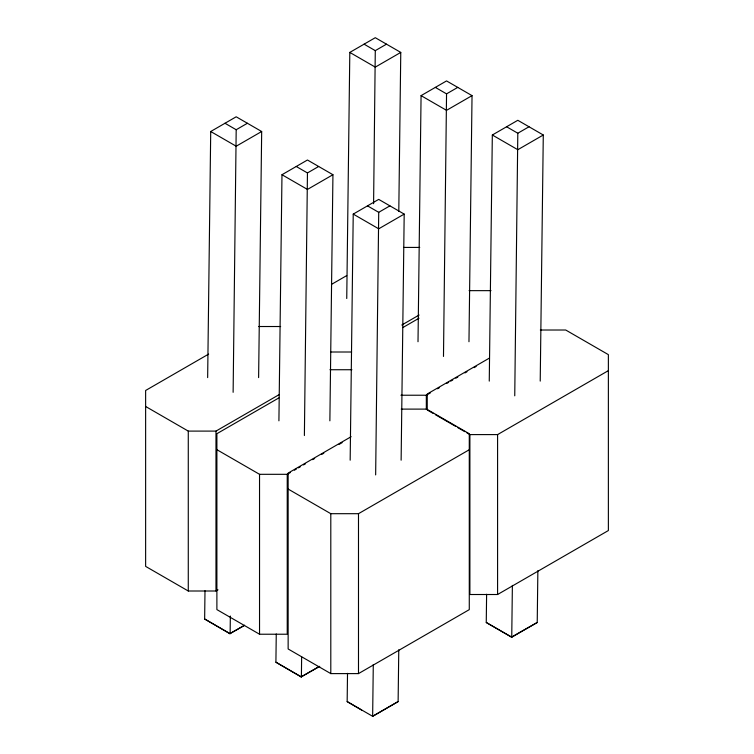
<?xml version="1.0" encoding="UTF-8"?>
<svg xmlns="http://www.w3.org/2000/svg" width="754" height="754" viewBox="0 0 754 754"><rect width="100%" height="100%" fill="white"/><g stroke="black" fill="none" stroke-linecap="round" stroke-linejoin="round"><path stroke-width="1.13" d="M244.4 625.471L229.857 633.68L204.645 618.996L204.994 590.731M207.652 377.603L210.715 131.507L236.19 116.795L261.676 131.507L258.613 377.603M230.347 616.046L230.13 633.709L204.645 618.996M233.127 392.316L236.19 129.735L224.984 123.26M319.734 666.329L301.119 676.904L275.907 662.21L276.256 633.954M278.914 420.826L281.977 174.721L307.453 160.008L332.938 174.721L329.875 420.826M301.638 656.904L301.393 676.922L275.907 662.21M304.39 435.539L307.453 172.949L296.247 166.483M346.746 298.509L349.809 52.412L375.285 37.7L400.77 52.412L398.791 211.374M361.666 710.089L347.16 701.588L347.519 673.331M350.167 460.194L353.23 214.098L378.715 199.386L404.191 214.098L401.128 460.194M373.588 203.712L375.285 50.641L364.078 44.166M373.287 664.491L372.646 716.3L398.121 701.588L398.772 649.778M375.652 474.907L378.715 212.326L367.509 205.861M418.008 341.732L421.071 95.635L446.547 80.923L472.032 95.635L468.969 341.732M443.484 356.444L446.547 93.864L435.341 87.389M537.866 570.684L537.225 622.493L511.74 637.205L486.255 622.493L486.613 594.237M489.261 381.109L492.324 135.004L517.809 120.291L543.285 135.004L540.222 381.109M512.381 585.396L511.74 637.205L486.255 622.493M514.746 395.822L517.809 133.232L506.603 126.766M236.19 129.735L247.397 123.26M375.285 50.641L386.491 44.166M261.676 131.507L236.19 146.219L210.715 131.507M400.77 52.412L375.285 67.125L349.809 52.412M307.453 172.949L318.659 166.483M446.547 93.864L457.753 87.389M332.938 174.721L307.453 189.433L281.977 174.721M472.032 95.635L446.547 110.338L421.071 95.635M378.715 212.326L389.922 205.861M517.809 133.232L529.016 126.766M404.191 214.098L378.715 228.811L353.23 214.098M543.285 135.004L517.809 149.716L492.324 135.004M208.641 354.097L145.626 390.478L145.626 566.386L188.274 591.004L215.974 591.004L218.01 589.835M331.477 284.399L346.717 275.596M145.626 406.472L188.274 431.099L215.974 431.099L278.989 394.719M401.825 325.012L419.101 315.04M278.886 397.905L216.888 433.701L216.888 609.6L259.536 634.227L287.236 634.227L287.236 474.313L290.29 472.56M402.74 327.613L418.998 318.226M351.157 436.689L288.141 473.078L288.141 648.977L330.799 673.605L358.489 673.605L469.28 609.637L469.28 433.738L426.623 409.111L401.241 409.111M294.352 470.213L296.388 469.035M298.414 467.866L300.45 466.688M303.504 464.926L305.53 463.757M312.646 459.648L314.682 458.47M321.798 454.37L323.824 453.192M339.074 444.389L342.118 442.626M489.242 358.188L427.235 393.984L427.235 409.978L433.333 413.494M400.939 395.228L426.33 395.228L430.402 392.881M437.508 388.772L439.544 387.594M446.66 383.484L448.696 382.316M450.722 381.138L452.758 379.969M455.812 378.206L457.838 377.038M464.954 372.928L466.99 371.75M474.106 367.641L476.132 366.472M288.141 489.063L330.799 513.691L358.489 513.691L469.28 449.733M466.849 432.843L469.893 434.596L497.583 434.596L608.374 370.638M229.857 633.68L244.579 625.226M301.119 676.904L318.848 666.743M469.893 434.596L469.893 594.51L497.583 594.51L608.374 530.543L608.374 354.644L565.726 330.016L540.335 330.016M398.121 701.588L372.646 716.3L347.16 701.588M511.466 637.187L522.183 630.994M523.191 630.429L537.225 622.493M403.588 247.425L419.742 247.425M469.082 290.648L491.005 290.648M258.716 326.52L280.648 326.52M330.836 352.005L351.609 352.005M329.979 369.733L351.911 369.733M216.888 449.695L259.536 474.313L287.236 474.313M435.36 414.662L455.67 426.387M457.706 427.565L464.813 431.665M497.583 434.596L497.583 594.51M426.33 395.228L426.33 409.337M358.489 513.691L358.489 673.605M330.799 513.691L330.799 673.605M259.536 474.313L259.536 634.227M215.974 431.099L215.974 591.004M188.274 431.099L188.274 591.004"/></g></svg>
